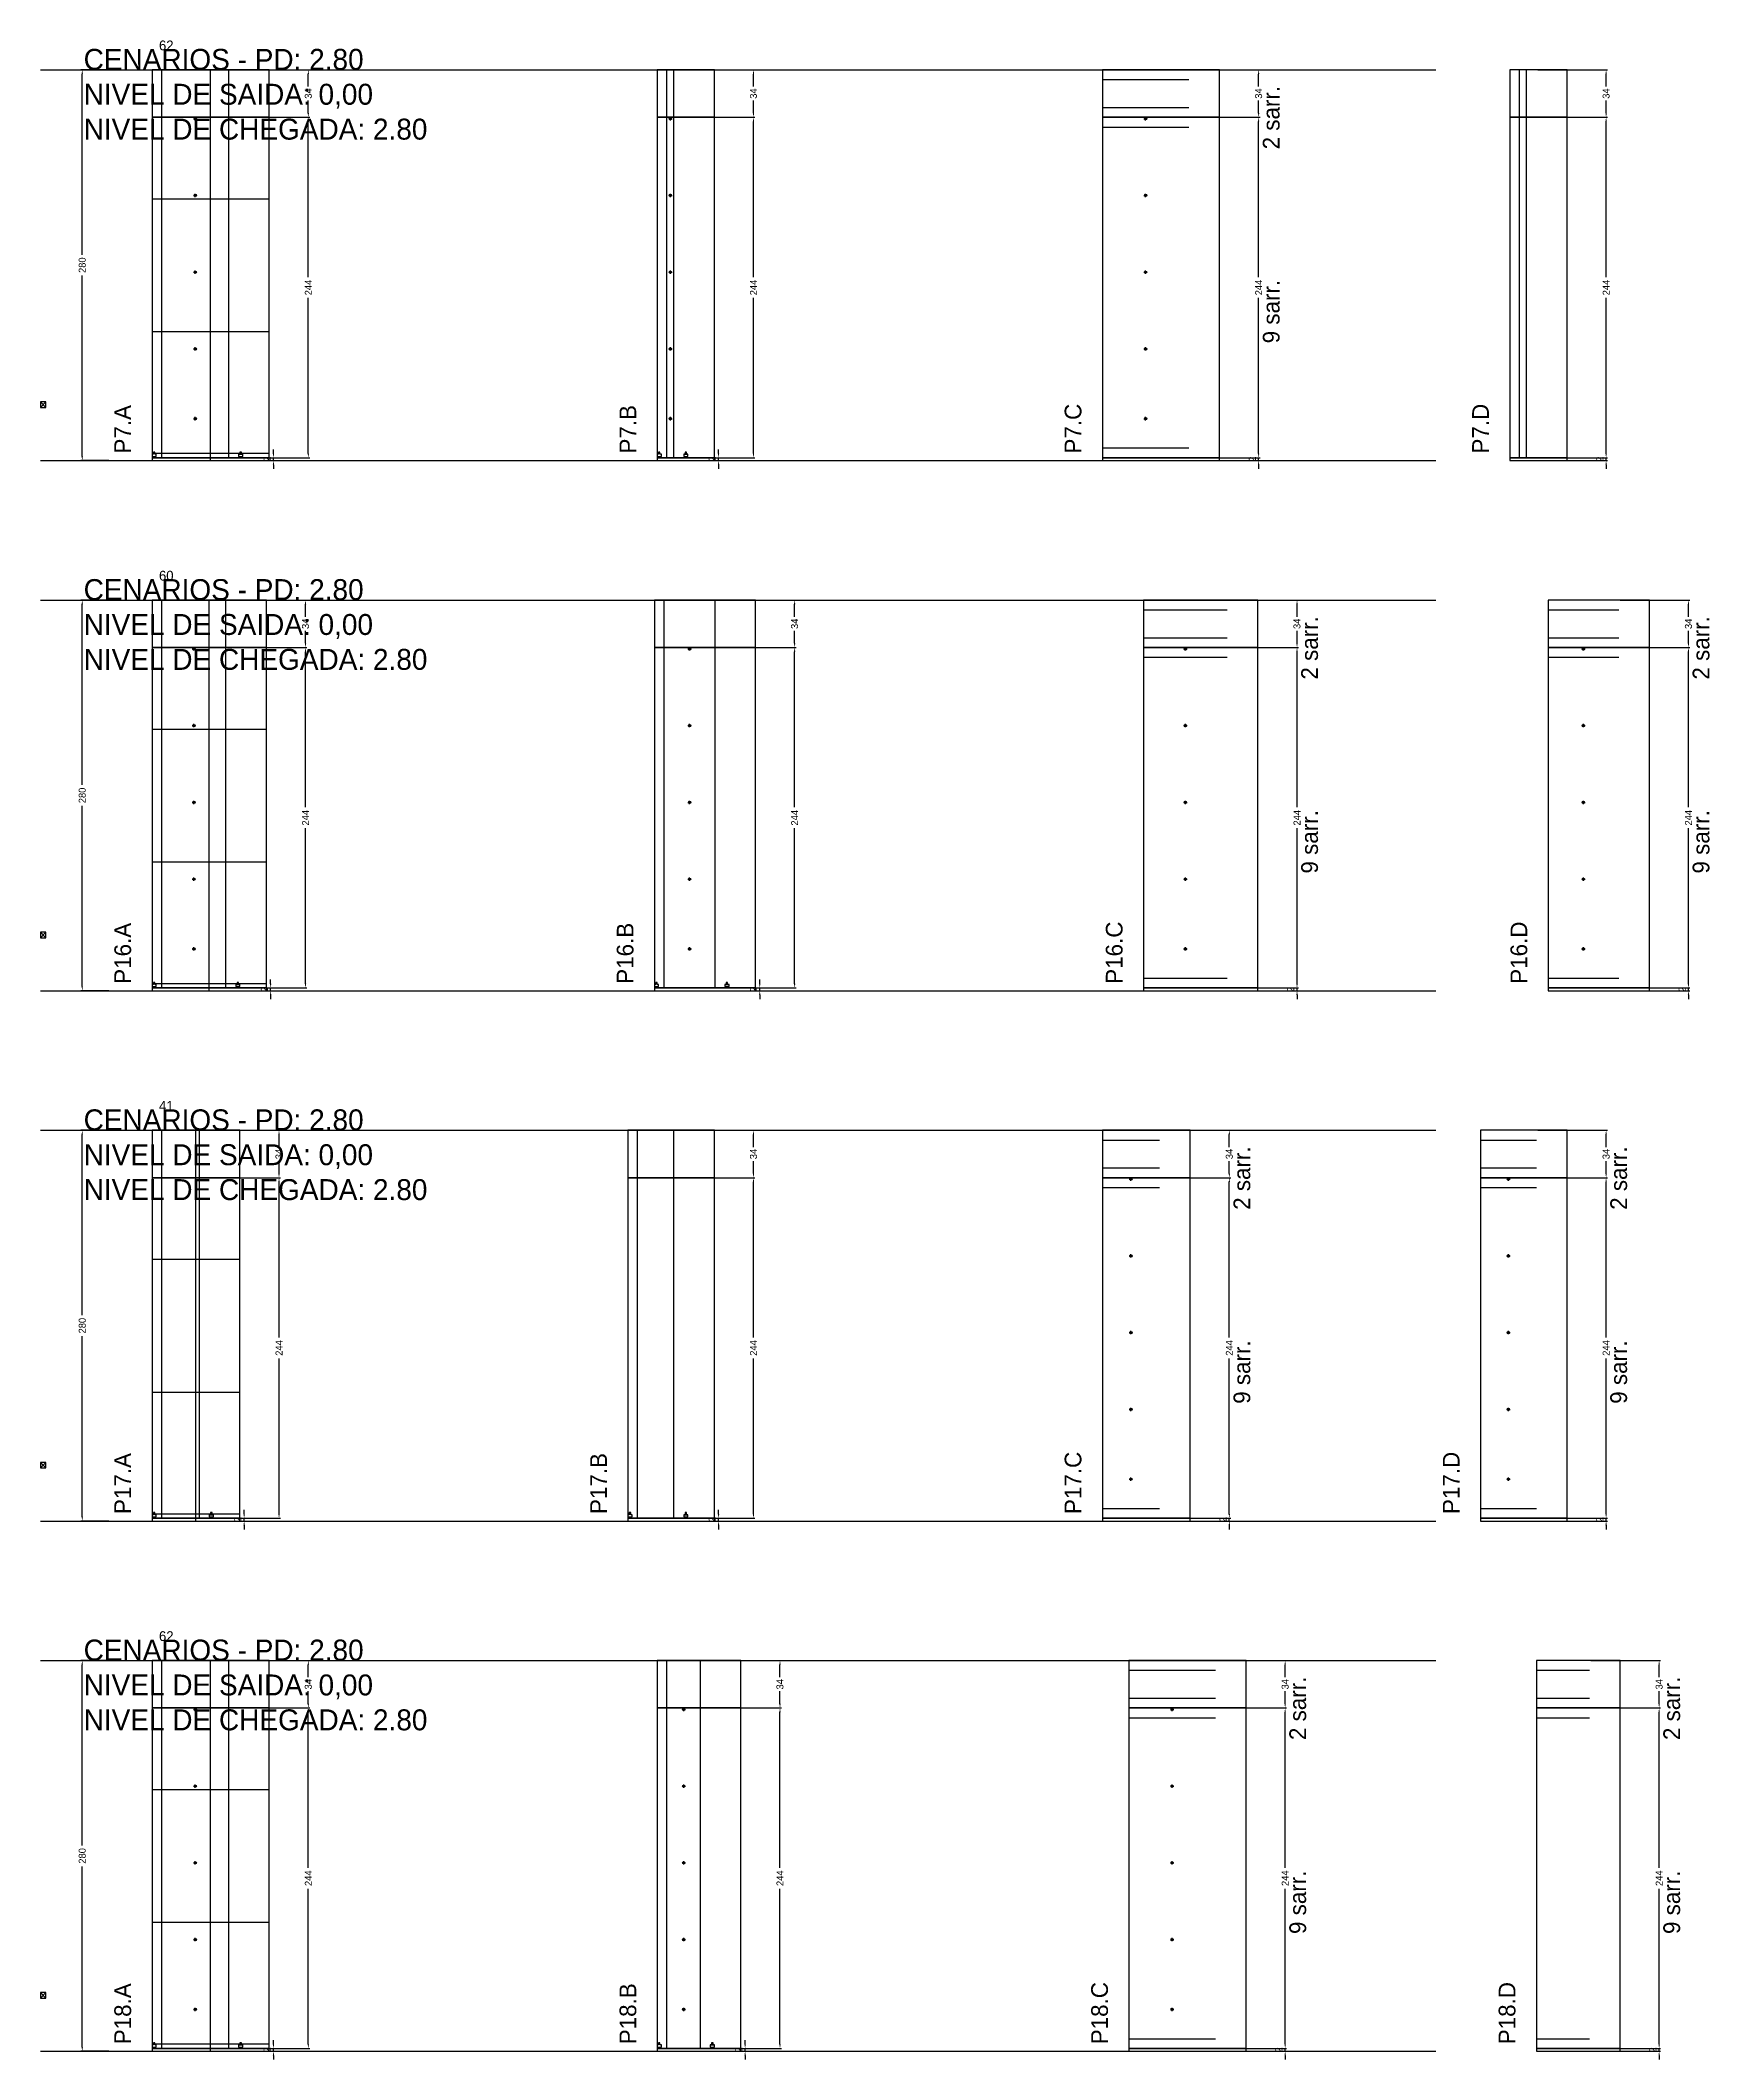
# Model space of a CAD drawing. Header units: centimetres. Extents: x -12000 to 4115, y -10266 to 2668.
# Drawn here: x -7000 to -5804, y -3806 to -2359 of the extents above; entities that cross this region are included whole.
import ezdxf

# ---------------------------------------------------------------- set-up
doc = ezdxf.new("R2010")
doc.units = ezdxf.units.CM
doc.linetypes.add('DASHED', pattern=[2, -2])
for name, color, linetype in [('COTA', 241, 'Continuous'), ('COTAS FURACAO', 16, 'Continuous'), ('Madeira', 30, 'Continuous'), ('NOMENCLATURA', 7, 'Continuous'), ('Nível', 160, 'Continuous'), ('Painéis', 200, 'Continuous'), ('Perfil Metálico', 150, 'Continuous'), ('SARR_2.2x7', 40, 'Continuous'), ('SARRAFO DE PRESSAO', 200, 'Continuous'), ('texto', 7, 'Continuous')]:
    doc.layers.add(name, color=color, linetype=linetype)
doc.dimstyles.new('PAINEL-NOVA', dxfattribs={"dimtxt": 5, "dimasz": 3, "dimexe": 1, "dimexo": 1, "dimgap": 1, "dimtad": 1, "dimcen": 2.5, "dimazin": 3, "dimtfac": 1, "dimtmove": 0, "dimatfit": 3})

# ---------------------------------------------------------------- blocks, each defined once
blk = doc.blocks.new('_CLOSEDFILLED')
at = {"color": 0, "linetype": 'BYBLOCK'}
blk.add_solid([(-1, 0.16), (0, 0), (-1, -0.16)], dxfattribs=at)
blk = doc.blocks.new('*D157')
for p, q in [((-6951, -2380), (-6971, -2380)), ((-6970, -2512.5), (-6970, -2383)), ((-6970, -2657), (-6970, -2527.5)), ((-6951, -2660), (-6971, -2660))]:
    blk.add_line(p, q)
at = {"layer": 'Defpoints'}
for p in [(-6950, -2380), (-6970, -2660), (-6950, -2660)]:
    blk.add_point(p, dxfattribs=at)
at = {"layer": 'COTA', "xscale": 3, "yscale": 3}
for p, rotation in [((-6970, -2380), 90), ((-6970, -2660), 270)]:
    blk.add_blockref('_CLOSEDFILLED', p, dxfattribs=dict(at, rotation=rotation))
at = {"layer": 'COTA', "insert": (-6970, -2520), "char_height": 5, "attachment_point": 5, "rotation": 90}
blk.add_mtext('280', dxfattribs=at)
blk = doc.blocks.new('MULDURA')
at = {"layer": 'Paineis'}
for p, q in [((0, 0), (4, 4)), ((4, 0), (0, 4))]:
    blk.add_line(p, q, dxfattribs=at)
blk.add_lwpolyline([(0, 0), (4, 0), (4, 4), (0, 4)], close=True, dxfattribs=at)
blk = doc.blocks.new('*D159')
for p, q in [((-6857, -2414), (-6807, -2414)), ((-6808, -2528.5), (-6808, -2417)), ((-6808, -2655), (-6808, -2543.5)), ((-6857, -2658), (-6807, -2658))]:
    blk.add_line(p, q)
at = {"layer": 'Defpoints'}
for p in [(-6858, -2414), (-6858, -2658), (-6808, -2658)]:
    blk.add_point(p, dxfattribs=at)
at = {"layer": 'COTA', "xscale": 3, "yscale": 3}
for p, rotation in [((-6808, -2414), 90), ((-6808, -2658), 270)]:
    blk.add_blockref('_CLOSEDFILLED', p, dxfattribs=dict(at, rotation=rotation))
at = {"layer": 'COTA', "insert": (-6808, -2536), "char_height": 5, "attachment_point": 5, "rotation": 90}
blk.add_mtext('244', dxfattribs=at)
blk = doc.blocks.new('*D160')
for p, q in [((-6857, -2380), (-6807, -2380)), ((-6808, -2392), (-6808, -2383)), ((-6808, -2411), (-6808, -2402)), ((-6857, -2414), (-6807, -2414))]:
    blk.add_line(p, q)
at = {"layer": 'Defpoints'}
for p in [(-6858, -2380), (-6858, -2414), (-6808, -2414)]:
    blk.add_point(p, dxfattribs=at)
at = {"layer": 'COTA', "xscale": 3, "yscale": 3}
for p, rotation in [((-6808, -2380), 90), ((-6808, -2414), 270)]:
    blk.add_blockref('_CLOSEDFILLED', p, dxfattribs=dict(at, rotation=rotation))
at = {"layer": 'COTA', "insert": (-6808, -2397), "char_height": 5, "attachment_point": 5, "rotation": 90}
blk.add_mtext('34', dxfattribs=at)
blk = doc.blocks.new('SLIPTEE')
at = {"layer": 'Paineis'}
blk.add_lwpolyline([(0, 0), (3, 0), (3, 1.5), (2, 1.5), (2, 3), (1, 3), (1, 1.5), (0, 1.5)], close=True, dxfattribs=at)
blk = doc.blocks.new('SLIPTDD')
at = {"layer": 'Paineis'}
blk.add_line((0, 1.5), (3, 1.5), dxfattribs=at)
blk.add_lwpolyline([(0, 0), (3, 0), (3, 1.5), (2, 1.5), (2, 3), (1, 3), (1, 1.5), (0, 1.5)], close=True, dxfattribs=at)
blk = doc.blocks.new('furacao')
at = {"layer": 'COTAS FURACAO'}
for p, q in [((-1.2, 0), (1.2, 0)), ((0, -1.2), (0, 1.2))]:
    blk.add_line(p, q, dxfattribs=at)
blk.add_circle((0, 0), 0.8, dxfattribs=at)
blk = doc.blocks.new('*D162')
for p, q in [((-6538, -2414), (-6488, -2414)), ((-6489, -2528.5), (-6489, -2417)), ((-6489, -2655), (-6489, -2543.5)), ((-6538, -2658), (-6488, -2658))]:
    blk.add_line(p, q)
at = {"layer": 'Defpoints'}
for p in [(-6539, -2414), (-6539, -2658), (-6489, -2658)]:
    blk.add_point(p, dxfattribs=at)
at = {"layer": 'COTA', "xscale": 3, "yscale": 3}
for p, rotation in [((-6489, -2414), 90), ((-6489, -2658), 270)]:
    blk.add_blockref('_CLOSEDFILLED', p, dxfattribs=dict(at, rotation=rotation))
at = {"layer": 'COTA', "insert": (-6489, -2536), "char_height": 5, "attachment_point": 5, "rotation": 90}
blk.add_mtext('244', dxfattribs=at)
blk = doc.blocks.new('*D163')
for p, q in [((-6538, -2380), (-6488, -2380)), ((-6489, -2392), (-6489, -2383)), ((-6489, -2411), (-6489, -2402)), ((-6538, -2414), (-6488, -2414))]:
    blk.add_line(p, q)
at = {"layer": 'Defpoints'}
for p in [(-6539, -2380), (-6539, -2414), (-6489, -2414)]:
    blk.add_point(p, dxfattribs=at)
at = {"layer": 'COTA', "xscale": 3, "yscale": 3}
for p, rotation in [((-6489, -2380), 90), ((-6489, -2414), 270)]:
    blk.add_blockref('_CLOSEDFILLED', p, dxfattribs=dict(at, rotation=rotation))
at = {"layer": 'COTA', "insert": (-6489, -2397), "char_height": 5, "attachment_point": 5, "rotation": 90}
blk.add_mtext('34', dxfattribs=at)
blk = doc.blocks.new('*D165')
for p, q in [((-6176, -2414), (-6126, -2414)), ((-6127, -2528.5), (-6127, -2417)), ((-6127, -2655), (-6127, -2543.5)), ((-6176, -2658), (-6126, -2658))]:
    blk.add_line(p, q)
at = {"layer": 'Defpoints'}
for p in [(-6177, -2414), (-6177, -2658), (-6127, -2658)]:
    blk.add_point(p, dxfattribs=at)
at = {"layer": 'COTA', "xscale": 3, "yscale": 3}
for p, rotation in [((-6127, -2414), 90), ((-6127, -2658), 270)]:
    blk.add_blockref('_CLOSEDFILLED', p, dxfattribs=dict(at, rotation=rotation))
at = {"layer": 'COTA', "insert": (-6127, -2536), "char_height": 5, "attachment_point": 5, "rotation": 90}
blk.add_mtext('244', dxfattribs=at)
blk = doc.blocks.new('*D166')
for p, q in [((-6176, -2380), (-6126, -2380)), ((-6127, -2392), (-6127, -2383)), ((-6127, -2411), (-6127, -2402)), ((-6176, -2414), (-6126, -2414))]:
    blk.add_line(p, q)
at = {"layer": 'Defpoints'}
for p in [(-6177, -2380), (-6177, -2414), (-6127, -2414)]:
    blk.add_point(p, dxfattribs=at)
at = {"layer": 'COTA', "xscale": 3, "yscale": 3}
for p, rotation in [((-6127, -2380), 90), ((-6127, -2414), 270)]:
    blk.add_blockref('_CLOSEDFILLED', p, dxfattribs=dict(at, rotation=rotation))
at = {"layer": 'COTA', "insert": (-6127, -2397), "char_height": 5, "attachment_point": 5, "rotation": 90}
blk.add_mtext('34', dxfattribs=at)
blk = doc.blocks.new('*D168')
for p, q in [((-5927, -2414), (-5877, -2414)), ((-5878, -2528.5), (-5878, -2417)), ((-5878, -2655), (-5878, -2543.5)), ((-5927, -2658), (-5877, -2658))]:
    blk.add_line(p, q)
at = {"layer": 'Defpoints'}
for p in [(-5928, -2414), (-5928, -2658), (-5878, -2658)]:
    blk.add_point(p, dxfattribs=at)
at = {"layer": 'COTA', "xscale": 3, "yscale": 3}
for p, rotation in [((-5878, -2414), 90), ((-5878, -2658), 270)]:
    blk.add_blockref('_CLOSEDFILLED', p, dxfattribs=dict(at, rotation=rotation))
at = {"layer": 'COTA', "insert": (-5878, -2536), "char_height": 5, "attachment_point": 5, "rotation": 90}
blk.add_mtext('244', dxfattribs=at)
blk = doc.blocks.new('*D169')
for p, q in [((-5927, -2380), (-5877, -2380)), ((-5878, -2392), (-5878, -2383)), ((-5878, -2411), (-5878, -2402)), ((-5927, -2414), (-5877, -2414))]:
    blk.add_line(p, q)
at = {"layer": 'Defpoints'}
for p in [(-5928, -2380), (-5928, -2414), (-5878, -2414)]:
    blk.add_point(p, dxfattribs=at)
at = {"layer": 'COTA', "xscale": 3, "yscale": 3}
for p, rotation in [((-5878, -2380), 90), ((-5878, -2414), 270)]:
    blk.add_blockref('_CLOSEDFILLED', p, dxfattribs=dict(at, rotation=rotation))
at = {"layer": 'COTA', "insert": (-5878, -2397), "char_height": 5, "attachment_point": 5, "rotation": 90}
blk.add_mtext('34', dxfattribs=at)
blk = doc.blocks.new('*D183')
for p, q in [((-6951, -2760), (-6971, -2760)), ((-6970, -2892.5), (-6970, -2763)), ((-6970, -3037), (-6970, -2907.5)), ((-6951, -3040), (-6971, -3040))]:
    blk.add_line(p, q)
at = {"layer": 'Defpoints'}
for p in [(-6950, -2760), (-6970, -3040), (-6950, -3040)]:
    blk.add_point(p, dxfattribs=at)
at = {"layer": 'COTA', "xscale": 3, "yscale": 3}
for p, rotation in [((-6970, -2760), 90), ((-6970, -3040), 270)]:
    blk.add_blockref('_CLOSEDFILLED', p, dxfattribs=dict(at, rotation=rotation))
at = {"layer": 'COTA', "insert": (-6970, -2900), "char_height": 5, "attachment_point": 5, "rotation": 90}
blk.add_mtext('280', dxfattribs=at)
blk = doc.blocks.new('*D185')
for p, q in [((-6859, -2794), (-6809, -2794)), ((-6810, -2908.5), (-6810, -2797)), ((-6810, -3035), (-6810, -2923.5)), ((-6859, -3038), (-6809, -3038))]:
    blk.add_line(p, q)
at = {"layer": 'Defpoints'}
for p in [(-6860, -2794), (-6860, -3038), (-6810, -3038)]:
    blk.add_point(p, dxfattribs=at)
at = {"layer": 'COTA', "xscale": 3, "yscale": 3}
for p, rotation in [((-6810, -2794), 90), ((-6810, -3038), 270)]:
    blk.add_blockref('_CLOSEDFILLED', p, dxfattribs=dict(at, rotation=rotation))
at = {"layer": 'COTA', "insert": (-6810, -2916), "char_height": 5, "attachment_point": 5, "rotation": 90}
blk.add_mtext('244', dxfattribs=at)
blk = doc.blocks.new('*D186')
for p, q in [((-6859, -2760), (-6809, -2760)), ((-6810, -2772), (-6810, -2763)), ((-6810, -2791), (-6810, -2782)), ((-6859, -2794), (-6809, -2794))]:
    blk.add_line(p, q)
at = {"layer": 'Defpoints'}
for p in [(-6860, -2760), (-6860, -2794), (-6810, -2794)]:
    blk.add_point(p, dxfattribs=at)
at = {"layer": 'COTA', "xscale": 3, "yscale": 3}
for p, rotation in [((-6810, -2760), 90), ((-6810, -2794), 270)]:
    blk.add_blockref('_CLOSEDFILLED', p, dxfattribs=dict(at, rotation=rotation))
at = {"layer": 'COTA', "insert": (-6810, -2777), "char_height": 5, "attachment_point": 5, "rotation": 90}
blk.add_mtext('34', dxfattribs=at)
blk = doc.blocks.new('*D188')
for p, q in [((-6508.5, -2794), (-6458.5, -2794)), ((-6459.5, -2908.5), (-6459.5, -2797)), ((-6459.5, -3035), (-6459.5, -2923.5)), ((-6508.5, -3038), (-6458.5, -3038))]:
    blk.add_line(p, q)
at = {"layer": 'Defpoints'}
for p in [(-6509.5, -2794), (-6509.5, -3038), (-6459.5, -3038)]:
    blk.add_point(p, dxfattribs=at)
at = {"layer": 'COTA', "xscale": 3, "yscale": 3}
for p, rotation in [((-6459.5, -2794), 90), ((-6459.5, -3038), 270)]:
    blk.add_blockref('_CLOSEDFILLED', p, dxfattribs=dict(at, rotation=rotation))
at = {"layer": 'COTA', "insert": (-6459.5, -2916), "char_height": 5, "attachment_point": 5, "rotation": 90}
blk.add_mtext('244', dxfattribs=at)
blk = doc.blocks.new('*D189')
for p, q in [((-6508.5, -2760), (-6458.5, -2760)), ((-6459.5, -2772), (-6459.5, -2763)), ((-6459.5, -2791), (-6459.5, -2782)), ((-6508.5, -2794), (-6458.5, -2794))]:
    blk.add_line(p, q)
at = {"layer": 'Defpoints'}
for p in [(-6509.5, -2760), (-6509.5, -2794), (-6459.5, -2794)]:
    blk.add_point(p, dxfattribs=at)
at = {"layer": 'COTA', "xscale": 3, "yscale": 3}
for p, rotation in [((-6459.5, -2760), 90), ((-6459.5, -2794), 270)]:
    blk.add_blockref('_CLOSEDFILLED', p, dxfattribs=dict(at, rotation=rotation))
at = {"layer": 'COTA', "insert": (-6459.5, -2777), "char_height": 5, "attachment_point": 5, "rotation": 90}
blk.add_mtext('34', dxfattribs=at)
blk = doc.blocks.new('*D191')
for p, q in [((-6148.5, -2794), (-6098.5, -2794)), ((-6099.5, -2908.5), (-6099.5, -2797)), ((-6099.5, -3035), (-6099.5, -2923.5)), ((-6148.5, -3038), (-6098.5, -3038))]:
    blk.add_line(p, q)
at = {"layer": 'Defpoints'}
for p in [(-6149.5, -2794), (-6149.5, -3038), (-6099.5, -3038)]:
    blk.add_point(p, dxfattribs=at)
at = {"layer": 'COTA', "xscale": 3, "yscale": 3}
for p, rotation in [((-6099.5, -2794), 90), ((-6099.5, -3038), 270)]:
    blk.add_blockref('_CLOSEDFILLED', p, dxfattribs=dict(at, rotation=rotation))
at = {"layer": 'COTA', "insert": (-6099.5, -2916), "char_height": 5, "attachment_point": 5, "rotation": 90}
blk.add_mtext('244', dxfattribs=at)
blk = doc.blocks.new('*D192')
for p, q in [((-6148.5, -2760), (-6098.5, -2760)), ((-6099.5, -2772), (-6099.5, -2763)), ((-6099.5, -2791), (-6099.5, -2782)), ((-6148.5, -2794), (-6098.5, -2794))]:
    blk.add_line(p, q)
at = {"layer": 'Defpoints'}
for p in [(-6149.5, -2760), (-6149.5, -2794), (-6099.5, -2794)]:
    blk.add_point(p, dxfattribs=at)
at = {"layer": 'COTA', "xscale": 3, "yscale": 3}
for p, rotation in [((-6099.5, -2760), 90), ((-6099.5, -2794), 270)]:
    blk.add_blockref('_CLOSEDFILLED', p, dxfattribs=dict(at, rotation=rotation))
at = {"layer": 'COTA', "insert": (-6099.5, -2777), "char_height": 5, "attachment_point": 5, "rotation": 90}
blk.add_mtext('34', dxfattribs=at)
blk = doc.blocks.new('*D194')
for p, q in [((-5868, -2794), (-5818, -2794)), ((-5819, -2908.5), (-5819, -2797)), ((-5819, -3035), (-5819, -2923.5)), ((-5868, -3038), (-5818, -3038))]:
    blk.add_line(p, q)
at = {"layer": 'Defpoints'}
for p in [(-5869, -2794), (-5869, -3038), (-5819, -3038)]:
    blk.add_point(p, dxfattribs=at)
at = {"layer": 'COTA', "xscale": 3, "yscale": 3}
for p, rotation in [((-5819, -2794), 90), ((-5819, -3038), 270)]:
    blk.add_blockref('_CLOSEDFILLED', p, dxfattribs=dict(at, rotation=rotation))
at = {"layer": 'COTA', "insert": (-5819, -2916), "char_height": 5, "attachment_point": 5, "rotation": 90}
blk.add_mtext('244', dxfattribs=at)
blk = doc.blocks.new('*D195')
for p, q in [((-5868, -2760), (-5818, -2760)), ((-5819, -2772), (-5819, -2763)), ((-5819, -2791), (-5819, -2782)), ((-5868, -2794), (-5818, -2794))]:
    blk.add_line(p, q)
at = {"layer": 'Defpoints'}
for p in [(-5869, -2760), (-5869, -2794), (-5819, -2794)]:
    blk.add_point(p, dxfattribs=at)
at = {"layer": 'COTA', "xscale": 3, "yscale": 3}
for p, rotation in [((-5819, -2760), 90), ((-5819, -2794), 270)]:
    blk.add_blockref('_CLOSEDFILLED', p, dxfattribs=dict(at, rotation=rotation))
at = {"layer": 'COTA', "insert": (-5819, -2777), "char_height": 5, "attachment_point": 5, "rotation": 90}
blk.add_mtext('34', dxfattribs=at)
blk = doc.blocks.new('*D209')
for p, q in [((-6951, -3140), (-6971, -3140)), ((-6970, -3272.5), (-6970, -3143)), ((-6970, -3417), (-6970, -3287.5)), ((-6951, -3420), (-6971, -3420))]:
    blk.add_line(p, q)
at = {"layer": 'Defpoints'}
for p in [(-6950, -3140), (-6970, -3420), (-6950, -3420)]:
    blk.add_point(p, dxfattribs=at)
at = {"layer": 'COTA', "xscale": 3, "yscale": 3}
for p, rotation in [((-6970, -3140), 90), ((-6970, -3420), 270)]:
    blk.add_blockref('_CLOSEDFILLED', p, dxfattribs=dict(at, rotation=rotation))
at = {"layer": 'COTA', "insert": (-6970, -3280), "char_height": 5, "attachment_point": 5, "rotation": 90}
blk.add_mtext('280', dxfattribs=at)
blk = doc.blocks.new('*D211')
for p, q in [((-6878, -3174), (-6828, -3174)), ((-6829, -3288.5), (-6829, -3177)), ((-6829, -3415), (-6829, -3303.5)), ((-6878, -3418), (-6828, -3418))]:
    blk.add_line(p, q)
at = {"layer": 'Defpoints'}
for p in [(-6879, -3174), (-6879, -3418), (-6829, -3418)]:
    blk.add_point(p, dxfattribs=at)
at = {"layer": 'COTA', "xscale": 3, "yscale": 3}
for p, rotation in [((-6829, -3174), 90), ((-6829, -3418), 270)]:
    blk.add_blockref('_CLOSEDFILLED', p, dxfattribs=dict(at, rotation=rotation))
at = {"layer": 'COTA', "insert": (-6829, -3296), "char_height": 5, "attachment_point": 5, "rotation": 90}
blk.add_mtext('244', dxfattribs=at)
blk = doc.blocks.new('*D212')
for p, q in [((-6878, -3140), (-6828, -3140)), ((-6829, -3152), (-6829, -3143)), ((-6829, -3171), (-6829, -3162)), ((-6878, -3174), (-6828, -3174))]:
    blk.add_line(p, q)
at = {"layer": 'Defpoints'}
for p in [(-6879, -3140), (-6879, -3174), (-6829, -3174)]:
    blk.add_point(p, dxfattribs=at)
at = {"layer": 'COTA', "xscale": 3, "yscale": 3}
for p, rotation in [((-6829, -3140), 90), ((-6829, -3174), 270)]:
    blk.add_blockref('_CLOSEDFILLED', p, dxfattribs=dict(at, rotation=rotation))
at = {"layer": 'COTA', "insert": (-6829, -3157), "char_height": 5, "attachment_point": 5, "rotation": 90}
blk.add_mtext('34', dxfattribs=at)
blk = doc.blocks.new('*D214')
for p, q in [((-6538, -3174), (-6488, -3174)), ((-6489, -3288.5), (-6489, -3177)), ((-6489, -3415), (-6489, -3303.5)), ((-6538, -3418), (-6488, -3418))]:
    blk.add_line(p, q)
at = {"layer": 'Defpoints'}
for p in [(-6539, -3174), (-6539, -3418), (-6489, -3418)]:
    blk.add_point(p, dxfattribs=at)
at = {"layer": 'COTA', "xscale": 3, "yscale": 3}
for p, rotation in [((-6489, -3174), 90), ((-6489, -3418), 270)]:
    blk.add_blockref('_CLOSEDFILLED', p, dxfattribs=dict(at, rotation=rotation))
at = {"layer": 'COTA', "insert": (-6489, -3296), "char_height": 5, "attachment_point": 5, "rotation": 90}
blk.add_mtext('244', dxfattribs=at)
blk = doc.blocks.new('*D215')
for p, q in [((-6538, -3140), (-6488, -3140)), ((-6489, -3152), (-6489, -3143)), ((-6489, -3171), (-6489, -3162)), ((-6538, -3174), (-6488, -3174))]:
    blk.add_line(p, q)
at = {"layer": 'Defpoints'}
for p in [(-6539, -3140), (-6539, -3174), (-6489, -3174)]:
    blk.add_point(p, dxfattribs=at)
at = {"layer": 'COTA', "xscale": 3, "yscale": 3}
for p, rotation in [((-6489, -3140), 90), ((-6489, -3174), 270)]:
    blk.add_blockref('_CLOSEDFILLED', p, dxfattribs=dict(at, rotation=rotation))
at = {"layer": 'COTA', "insert": (-6489, -3157), "char_height": 5, "attachment_point": 5, "rotation": 90}
blk.add_mtext('34', dxfattribs=at)
blk = doc.blocks.new('*D217')
for p, q in [((-6197, -3174), (-6147, -3174)), ((-6148, -3288.5), (-6148, -3177)), ((-6148, -3415), (-6148, -3303.5)), ((-6197, -3418), (-6147, -3418))]:
    blk.add_line(p, q)
at = {"layer": 'Defpoints'}
for p in [(-6198, -3174), (-6198, -3418), (-6148, -3418)]:
    blk.add_point(p, dxfattribs=at)
at = {"layer": 'COTA', "xscale": 3, "yscale": 3}
for p, rotation in [((-6148, -3174), 90), ((-6148, -3418), 270)]:
    blk.add_blockref('_CLOSEDFILLED', p, dxfattribs=dict(at, rotation=rotation))
at = {"layer": 'COTA', "insert": (-6148, -3296), "char_height": 5, "attachment_point": 5, "rotation": 90}
blk.add_mtext('244', dxfattribs=at)
blk = doc.blocks.new('*D218')
for p, q in [((-6197, -3140), (-6147, -3140)), ((-6148, -3152), (-6148, -3143)), ((-6148, -3171), (-6148, -3162)), ((-6197, -3174), (-6147, -3174))]:
    blk.add_line(p, q)
at = {"layer": 'Defpoints'}
for p in [(-6198, -3140), (-6198, -3174), (-6148, -3174)]:
    blk.add_point(p, dxfattribs=at)
at = {"layer": 'COTA', "xscale": 3, "yscale": 3}
for p, rotation in [((-6148, -3140), 90), ((-6148, -3174), 270)]:
    blk.add_blockref('_CLOSEDFILLED', p, dxfattribs=dict(at, rotation=rotation))
at = {"layer": 'COTA', "insert": (-6148, -3157), "char_height": 5, "attachment_point": 5, "rotation": 90}
blk.add_mtext('34', dxfattribs=at)
blk = doc.blocks.new('*D220')
for p, q in [((-5927, -3174), (-5877, -3174)), ((-5878, -3288.5), (-5878, -3177)), ((-5878, -3415), (-5878, -3303.5)), ((-5927, -3418), (-5877, -3418))]:
    blk.add_line(p, q)
at = {"layer": 'Defpoints'}
for p in [(-5928, -3174), (-5928, -3418), (-5878, -3418)]:
    blk.add_point(p, dxfattribs=at)
at = {"layer": 'COTA', "xscale": 3, "yscale": 3}
for p, rotation in [((-5878, -3174), 90), ((-5878, -3418), 270)]:
    blk.add_blockref('_CLOSEDFILLED', p, dxfattribs=dict(at, rotation=rotation))
at = {"layer": 'COTA', "insert": (-5878, -3296), "char_height": 5, "attachment_point": 5, "rotation": 90}
blk.add_mtext('244', dxfattribs=at)
blk = doc.blocks.new('*D221')
for p, q in [((-5927, -3140), (-5877, -3140)), ((-5878, -3152), (-5878, -3143)), ((-5878, -3171), (-5878, -3162)), ((-5927, -3174), (-5877, -3174))]:
    blk.add_line(p, q)
at = {"layer": 'Defpoints'}
for p in [(-5928, -3140), (-5928, -3174), (-5878, -3174)]:
    blk.add_point(p, dxfattribs=at)
at = {"layer": 'COTA', "xscale": 3, "yscale": 3}
for p, rotation in [((-5878, -3140), 90), ((-5878, -3174), 270)]:
    blk.add_blockref('_CLOSEDFILLED', p, dxfattribs=dict(at, rotation=rotation))
at = {"layer": 'COTA', "insert": (-5878, -3157), "char_height": 5, "attachment_point": 5, "rotation": 90}
blk.add_mtext('34', dxfattribs=at)
blk = doc.blocks.new('*D235')
for p, q in [((-6951, -3520), (-6971, -3520)), ((-6970, -3652.5), (-6970, -3523)), ((-6970, -3797), (-6970, -3667.5)), ((-6951, -3800), (-6971, -3800))]:
    blk.add_line(p, q)
at = {"layer": 'Defpoints'}
for p in [(-6950, -3520), (-6970, -3800), (-6950, -3800)]:
    blk.add_point(p, dxfattribs=at)
at = {"layer": 'COTA', "xscale": 3, "yscale": 3}
for p, rotation in [((-6970, -3520), 90), ((-6970, -3800), 270)]:
    blk.add_blockref('_CLOSEDFILLED', p, dxfattribs=dict(at, rotation=rotation))
at = {"layer": 'COTA', "insert": (-6970, -3660), "char_height": 5, "attachment_point": 5, "rotation": 90}
blk.add_mtext('280', dxfattribs=at)
blk = doc.blocks.new('*D237')
for p, q in [((-6857, -3554), (-6807, -3554)), ((-6808, -3668.5), (-6808, -3557)), ((-6808, -3795), (-6808, -3683.5)), ((-6857, -3798), (-6807, -3798))]:
    blk.add_line(p, q)
at = {"layer": 'Defpoints'}
for p in [(-6858, -3554), (-6858, -3798), (-6808, -3798)]:
    blk.add_point(p, dxfattribs=at)
at = {"layer": 'COTA', "xscale": 3, "yscale": 3}
for p, rotation in [((-6808, -3554), 90), ((-6808, -3798), 270)]:
    blk.add_blockref('_CLOSEDFILLED', p, dxfattribs=dict(at, rotation=rotation))
at = {"layer": 'COTA', "insert": (-6808, -3676), "char_height": 5, "attachment_point": 5, "rotation": 90}
blk.add_mtext('244', dxfattribs=at)
blk = doc.blocks.new('*D238')
for p, q in [((-6857, -3520), (-6807, -3520)), ((-6808, -3532), (-6808, -3523)), ((-6808, -3551), (-6808, -3542)), ((-6857, -3554), (-6807, -3554))]:
    blk.add_line(p, q)
at = {"layer": 'Defpoints'}
for p in [(-6858, -3520), (-6858, -3554), (-6808, -3554)]:
    blk.add_point(p, dxfattribs=at)
at = {"layer": 'COTA', "xscale": 3, "yscale": 3}
for p, rotation in [((-6808, -3520), 90), ((-6808, -3554), 270)]:
    blk.add_blockref('_CLOSEDFILLED', p, dxfattribs=dict(at, rotation=rotation))
at = {"layer": 'COTA', "insert": (-6808, -3537), "char_height": 5, "attachment_point": 5, "rotation": 90}
blk.add_mtext('34', dxfattribs=at)
blk = doc.blocks.new('*D240')
for p, q in [((-6519, -3554), (-6469, -3554)), ((-6470, -3668.5), (-6470, -3557)), ((-6470, -3795), (-6470, -3683.5)), ((-6519, -3798), (-6469, -3798))]:
    blk.add_line(p, q)
at = {"layer": 'Defpoints'}
for p in [(-6520, -3554), (-6520, -3798), (-6470, -3798)]:
    blk.add_point(p, dxfattribs=at)
at = {"layer": 'COTA', "xscale": 3, "yscale": 3}
for p, rotation in [((-6470, -3554), 90), ((-6470, -3798), 270)]:
    blk.add_blockref('_CLOSEDFILLED', p, dxfattribs=dict(at, rotation=rotation))
at = {"layer": 'COTA', "insert": (-6470, -3676), "char_height": 5, "attachment_point": 5, "rotation": 90}
blk.add_mtext('244', dxfattribs=at)
blk = doc.blocks.new('*D241')
for p, q in [((-6519, -3520), (-6469, -3520)), ((-6470, -3532), (-6470, -3523)), ((-6470, -3551), (-6470, -3542)), ((-6519, -3554), (-6469, -3554))]:
    blk.add_line(p, q)
at = {"layer": 'Defpoints'}
for p in [(-6520, -3520), (-6520, -3554), (-6470, -3554)]:
    blk.add_point(p, dxfattribs=at)
at = {"layer": 'COTA', "xscale": 3, "yscale": 3}
for p, rotation in [((-6470, -3520), 90), ((-6470, -3554), 270)]:
    blk.add_blockref('_CLOSEDFILLED', p, dxfattribs=dict(at, rotation=rotation))
at = {"layer": 'COTA', "insert": (-6470, -3537), "char_height": 5, "attachment_point": 5, "rotation": 90}
blk.add_mtext('34', dxfattribs=at)
blk = doc.blocks.new('*D243')
for p, q in [((-6157, -3554), (-6107, -3554)), ((-6108, -3668.5), (-6108, -3557)), ((-6108, -3795), (-6108, -3683.5)), ((-6157, -3798), (-6107, -3798))]:
    blk.add_line(p, q)
at = {"layer": 'Defpoints'}
for p in [(-6158, -3554), (-6158, -3798), (-6108, -3798)]:
    blk.add_point(p, dxfattribs=at)
at = {"layer": 'COTA', "xscale": 3, "yscale": 3}
for p, rotation in [((-6108, -3554), 90), ((-6108, -3798), 270)]:
    blk.add_blockref('_CLOSEDFILLED', p, dxfattribs=dict(at, rotation=rotation))
at = {"layer": 'COTA', "insert": (-6108, -3676), "char_height": 5, "attachment_point": 5, "rotation": 90}
blk.add_mtext('244', dxfattribs=at)
blk = doc.blocks.new('*D244')
for p, q in [((-6157, -3520), (-6107, -3520)), ((-6108, -3532), (-6108, -3523)), ((-6108, -3551), (-6108, -3542)), ((-6157, -3554), (-6107, -3554))]:
    blk.add_line(p, q)
at = {"layer": 'Defpoints'}
for p in [(-6158, -3520), (-6158, -3554), (-6108, -3554)]:
    blk.add_point(p, dxfattribs=at)
at = {"layer": 'COTA', "xscale": 3, "yscale": 3}
for p, rotation in [((-6108, -3520), 90), ((-6108, -3554), 270)]:
    blk.add_blockref('_CLOSEDFILLED', p, dxfattribs=dict(at, rotation=rotation))
at = {"layer": 'COTA', "insert": (-6108, -3537), "char_height": 5, "attachment_point": 5, "rotation": 90}
blk.add_mtext('34', dxfattribs=at)
blk = doc.blocks.new('*D246')
for p, q in [((-5889, -3554), (-5839, -3554)), ((-5840, -3668.5), (-5840, -3557)), ((-5840, -3795), (-5840, -3683.5)), ((-5889, -3798), (-5839, -3798))]:
    blk.add_line(p, q)
at = {"layer": 'Defpoints'}
for p in [(-5890, -3554), (-5890, -3798), (-5840, -3798)]:
    blk.add_point(p, dxfattribs=at)
at = {"layer": 'COTA', "xscale": 3, "yscale": 3}
for p, rotation in [((-5840, -3554), 90), ((-5840, -3798), 270)]:
    blk.add_blockref('_CLOSEDFILLED', p, dxfattribs=dict(at, rotation=rotation))
at = {"layer": 'COTA', "insert": (-5840, -3676), "char_height": 5, "attachment_point": 5, "rotation": 90}
blk.add_mtext('244', dxfattribs=at)
blk = doc.blocks.new('*D247')
for p, q in [((-5889, -3520), (-5839, -3520)), ((-5840, -3532), (-5840, -3523)), ((-5840, -3551), (-5840, -3542)), ((-5889, -3554), (-5839, -3554))]:
    blk.add_line(p, q)
at = {"layer": 'Defpoints'}
for p in [(-5890, -3520), (-5890, -3554), (-5840, -3554)]:
    blk.add_point(p, dxfattribs=at)
at = {"layer": 'COTA', "xscale": 3, "yscale": 3}
for p, rotation in [((-5840, -3520), 90), ((-5840, -3554), 270)]:
    blk.add_blockref('_CLOSEDFILLED', p, dxfattribs=dict(at, rotation=rotation))
at = {"layer": 'COTA', "insert": (-5840, -3537), "char_height": 5, "attachment_point": 5, "rotation": 90}
blk.add_mtext('34', dxfattribs=at)

msp = doc.modelspace()

# ---------------------------------------------------------------- linework, layer by layer
at = {"layer": 'Madeira'}
for points in [[(-6920, -2472.4), (-6836, -2472.4)], [(-6920, -2567.6), (-6836, -2567.6)], [(-6920, -2852.4), (-6838, -2852.4)], [(-6920, -2947.6), (-6838, -2947.6)], [(-6920, -3232.4), (-6857, -3232.4)], [(-6920, -3327.6), (-6857, -3327.6)], [(-6920, -3612.4), (-6836, -3612.4)], [(-6920, -3707.6), (-6836, -3707.6)]]:
    msp.add_lwpolyline(points, dxfattribs=at)
at = {"layer": 'Nível', "linetype": 'DASHED'}
for points in [[(-7000, -2380), (-6000, -2380)], [(-7000, -2660), (-6000, -2660)], [(-7000, -2760), (-6000, -2760)], [(-7000, -3040), (-6000, -3040)], [(-7000, -3140), (-6000, -3140)], [(-7000, -3420), (-6000, -3420)], [(-7000, -3520), (-6000, -3520)], [(-7000, -3800), (-6000, -3800)]]:
    msp.add_lwpolyline(points, dxfattribs=at)
at = {"layer": 'Painéis'}
for points in [[(-6920, -2414), (-6836, -2414), (-6836, -2380), (-6920, -2380)], [(-6920, -2660), (-6836, -2660), (-6836, -2380), (-6920, -2380)], [(-6558, -2414), (-6517, -2414), (-6517, -2380), (-6558, -2380)], [(-6239, -2414), (-6155, -2414), (-6155, -2380), (-6239, -2380)], [(-5947, -2414), (-5906, -2414), (-5906, -2380), (-5947, -2380)], [(-6920, -2658), (-6836, -2658), (-6836, -2414), (-6920, -2414)], [(-6558, -2658), (-6517, -2658), (-6517, -2414), (-6558, -2414)], [(-6239, -2658), (-6155, -2658), (-6155, -2414), (-6239, -2414)], [(-5947, -2658), (-5906, -2658), (-5906, -2414), (-5947, -2414)], [(-6920, -2660), (-6836, -2660), (-6836, -2658), (-6920, -2658)], [(-6558, -2660), (-6517, -2660), (-6517, -2658), (-6558, -2658)], [(-6239, -2660), (-6155, -2660), (-6155, -2658), (-6239, -2658)], [(-5947, -2660), (-5906, -2660), (-5906, -2658), (-5947, -2658)], [(-6920, -2794), (-6838, -2794), (-6838, -2760), (-6920, -2760)], [(-6920, -3040), (-6838, -3040), (-6838, -2760), (-6920, -2760)], [(-6560, -2794), (-6487.5, -2794), (-6487.5, -2760), (-6560, -2760)], [(-6209.5, -2794), (-6127.5, -2794), (-6127.5, -2760), (-6209.5, -2760)], [(-5919.5, -2794), (-5847, -2794), (-5847, -2760), (-5919.5, -2760)], [(-6920, -3038), (-6838, -3038), (-6838, -2794), (-6920, -2794)], [(-6560, -3038), (-6487.5, -3038), (-6487.5, -2794), (-6560, -2794)], [(-6209.5, -3038), (-6127.5, -3038), (-6127.5, -2794), (-6209.5, -2794)], [(-5919.5, -3038), (-5847, -3038), (-5847, -2794), (-5919.5, -2794)], [(-6920, -3040), (-6838, -3040), (-6838, -3038), (-6920, -3038)], [(-6560, -3040), (-6487.5, -3040), (-6487.5, -3038), (-6560, -3038)], [(-6209.5, -3040), (-6127.5, -3040), (-6127.5, -3038), (-6209.5, -3038)], [(-5919.5, -3040), (-5847, -3040), (-5847, -3038), (-5919.5, -3038)], [(-6920, -3174), (-6857, -3174), (-6857, -3140), (-6920, -3140)], [(-6920, -3420), (-6857, -3420), (-6857, -3140), (-6920, -3140)], [(-6579, -3174), (-6517, -3174), (-6517, -3140), (-6579, -3140)], [(-6239, -3174), (-6176, -3174), (-6176, -3140), (-6239, -3140)], [(-5968, -3174), (-5906, -3174), (-5906, -3140), (-5968, -3140)], [(-6920, -3418), (-6857, -3418), (-6857, -3174), (-6920, -3174)], [(-6579, -3418), (-6517, -3418), (-6517, -3174), (-6579, -3174)], [(-6239, -3418), (-6176, -3418), (-6176, -3174), (-6239, -3174)], [(-5968, -3418), (-5906, -3418), (-5906, -3174), (-5968, -3174)], [(-6920, -3420), (-6857, -3420), (-6857, -3418), (-6920, -3418)], [(-6579, -3420), (-6517, -3420), (-6517, -3418), (-6579, -3418)], [(-6239, -3420), (-6176, -3420), (-6176, -3418), (-6239, -3418)], [(-5968, -3420), (-5906, -3420), (-5906, -3418), (-5968, -3418)], [(-6920, -3554), (-6836, -3554), (-6836, -3520), (-6920, -3520)], [(-6920, -3800), (-6836, -3800), (-6836, -3520), (-6920, -3520)], [(-6558, -3554), (-6498, -3554), (-6498, -3520), (-6558, -3520)], [(-6220, -3554), (-6136, -3554), (-6136, -3520), (-6220, -3520)], [(-5928, -3554), (-5868, -3554), (-5868, -3520), (-5928, -3520)], [(-6920, -3798), (-6836, -3798), (-6836, -3554), (-6920, -3554)], [(-6558, -3798), (-6498, -3798), (-6498, -3554), (-6558, -3554)], [(-6220, -3798), (-6136, -3798), (-6136, -3554), (-6220, -3554)], [(-5928, -3798), (-5868, -3798), (-5868, -3554), (-5928, -3554)], [(-6920, -3800), (-6836, -3800), (-6836, -3798), (-6920, -3798)], [(-6558, -3800), (-6498, -3800), (-6498, -3798), (-6558, -3798)], [(-6220, -3800), (-6136, -3800), (-6136, -3798), (-6220, -3798)], [(-5928, -3800), (-5868, -3800), (-5868, -3798), (-5928, -3798)]]:
    msp.add_lwpolyline(points, close=True, dxfattribs=at)
at = {"layer": 'Perfil Metálico'}
for p, q in [((-6878, -2660), (-6878, -2380)), ((-6879, -3040), (-6879, -2760)), ((-6888.5, -3420), (-6888.5, -3140)), ((-6878, -3800), (-6878, -3520))]:
    msp.add_line(p, q, dxfattribs=at)
at = {"layer": 'SARR_2.2x7'}
for points in [[(-6913, -2414), (-6913, -2380)], [(-6865, -2414), (-6865, -2380)], [(-6551, -2414), (-6551, -2380)], [(-6546, -2414), (-6546, -2380)], [(-6239, -2387), (-6177, -2387)], [(-5940, -2414), (-5940, -2380)], [(-5935, -2414), (-5935, -2380)], [(-6239, -2407), (-6177, -2407)], [(-6239, -2421), (-6177, -2421)], [(-6239, -2651), (-6177, -2651)], [(-6913, -2794), (-6913, -2760)], [(-6867, -2794), (-6867, -2760)], [(-6553, -2794), (-6553, -2760)], [(-6516.5, -2794), (-6516.5, -2760)], [(-6209.5, -2767), (-6149.5, -2767)], [(-5919.5, -2767), (-5869, -2767)], [(-6209.5, -2787), (-6149.5, -2787)], [(-5919.5, -2787), (-5869, -2787)], [(-6209.5, -2801), (-6149.5, -2801)], [(-5919.5, -2801), (-5869, -2801)], [(-6209.5, -3031), (-6149.5, -3031)], [(-5919.5, -3031), (-5869, -3031)], [(-6913, -3174), (-6913, -3140)], [(-6886, -3174), (-6886, -3140)], [(-6572, -3174), (-6572, -3140)], [(-6546, -3174), (-6546, -3140)], [(-6239, -3147), (-6198, -3147)], [(-5968, -3147), (-5928, -3147)], [(-6239, -3167), (-6198, -3167)], [(-5968, -3167), (-5928, -3167)], [(-6239, -3181), (-6198, -3181)], [(-5968, -3181), (-5928, -3181)], [(-6239, -3411), (-6198, -3411)], [(-5968, -3411), (-5928, -3411)], [(-6913, -3554), (-6913, -3520)], [(-6865, -3554), (-6865, -3520)], [(-6551, -3554), (-6551, -3520)], [(-6527, -3554), (-6527, -3520)], [(-6220, -3527), (-6158, -3527)], [(-5928, -3527), (-5890, -3527)], [(-6220, -3547), (-6158, -3547)], [(-5928, -3547), (-5890, -3547)], [(-6220, -3561), (-6158, -3561)], [(-5928, -3561), (-5890, -3561)], [(-6220, -3791), (-6158, -3791)], [(-5928, -3791), (-5890, -3791)]]:
    msp.add_lwpolyline(points, dxfattribs=at)
at = {"layer": 'SARR_2.2x7', "linetype": 'DASHED'}
for points in [[(-6913, -2658), (-6913, -2414)], [(-6865, -2658), (-6865, -2414)], [(-6551, -2658), (-6551, -2414)], [(-6546, -2658), (-6546, -2414)], [(-5940, -2658), (-5940, -2414)], [(-5935, -2658), (-5935, -2414)], [(-6913, -3038), (-6913, -2794)], [(-6867, -3038), (-6867, -2794)], [(-6553, -3038), (-6553, -2794)], [(-6516.5, -3038), (-6516.5, -2794)], [(-6913, -3418), (-6913, -3174)], [(-6886, -3418), (-6886, -3174)], [(-6572, -3418), (-6572, -3174)], [(-6546, -3418), (-6546, -3174)], [(-6913, -3798), (-6913, -3554)], [(-6865, -3798), (-6865, -3554)], [(-6551, -3798), (-6551, -3554)], [(-6527, -3798), (-6527, -3554)]]:
    msp.add_lwpolyline(points, dxfattribs=at)
at = {"layer": 'SARRAFO DE PRESSAO'}
for points in [[(-6920, -2660), (-6836, -2660), (-6836, -2655), (-6920, -2655)], [(-6920, -3040), (-6838, -3040), (-6838, -3035), (-6920, -3035)], [(-6920, -3420), (-6857, -3420), (-6857, -3415), (-6920, -3415)], [(-6920, -3800), (-6836, -3800), (-6836, -3795), (-6920, -3795)]]:
    msp.add_lwpolyline(points, close=True, dxfattribs=at)

# ---------------------------------------------------------------- block references
at = {"layer": 'COTA'}
for name, p in [('furacao', (-6889, -2415)), ('furacao', (-6548.5, -2415)), ('furacao', (-6208, -2415)), ('furacao', (-6889, -2470)), ('furacao', (-6548.5, -2470)), ('furacao', (-6208, -2470)), ('furacao', (-6889, -2525)), ('furacao', (-6548.5, -2525)), ('furacao', (-6208, -2525)), ('furacao', (-6889, -2580)), ('furacao', (-6548.5, -2580)), ('furacao', (-6208, -2580)), ('MULDURA', (-7000, -2622)), ('furacao', (-6889, -2630)), ('furacao', (-6548.5, -2630)), ('furacao', (-6208, -2630)), ('SLIPTEE', (-6920, -2657)), ('SLIPTDD', (-6858, -2657)), ('SLIPTEE', (-6558, -2657)), ('SLIPTDD', (-6539, -2657)), ('furacao', (-6890, -2795)), ('furacao', (-6534.75, -2795)), ('furacao', (-6179.5, -2795)), ('furacao', (-5894.25, -2795)), ('furacao', (-6890, -2850)), ('furacao', (-6534.75, -2850)), ('furacao', (-6179.5, -2850)), ('furacao', (-5894.25, -2850)), ('furacao', (-6890, -2905)), ('furacao', (-6534.75, -2905)), ('furacao', (-6179.5, -2905)), ('furacao', (-5894.25, -2905)), ('furacao', (-6890, -2960)), ('furacao', (-6534.75, -2960)), ('furacao', (-6179.5, -2960)), ('furacao', (-5894.25, -2960)), ('MULDURA', (-7000, -3002)), ('furacao', (-6890, -3010)), ('furacao', (-6534.75, -3010)), ('furacao', (-6179.5, -3010)), ('furacao', (-5894.25, -3010)), ('SLIPTEE', (-6920, -3037)), ('SLIPTDD', (-6860, -3037)), ('SLIPTEE', (-6560, -3037)), ('SLIPTDD', (-6509.5, -3037)), ('furacao', (-6218.5, -3175)), ('furacao', (-5948, -3175)), ('furacao', (-6218.5, -3230)), ('furacao', (-5948, -3230)), ('furacao', (-6218.5, -3285)), ('furacao', (-5948, -3285)), ('furacao', (-6218.5, -3340)), ('furacao', (-5948, -3340)), ('MULDURA', (-7000, -3382)), ('furacao', (-6218.5, -3390)), ('furacao', (-5948, -3390)), ('SLIPTEE', (-6920, -3417)), ('SLIPTDD', (-6879, -3417)), ('SLIPTEE', (-6579, -3417)), ('SLIPTDD', (-6539, -3417)), ('furacao', (-6889, -3555)), ('furacao', (-6539, -3555)), ('furacao', (-6189, -3555)), ('furacao', (-6889, -3610)), ('furacao', (-6539, -3610)), ('furacao', (-6189, -3610)), ('furacao', (-6889, -3665)), ('furacao', (-6539, -3665)), ('furacao', (-6189, -3665)), ('furacao', (-6889, -3720)), ('furacao', (-6539, -3720)), ('furacao', (-6189, -3720)), ('MULDURA', (-7000, -3762)), ('furacao', (-6889, -3770)), ('furacao', (-6539, -3770)), ('furacao', (-6189, -3770)), ('SLIPTEE', (-6920, -3797)), ('SLIPTDD', (-6858, -3797)), ('SLIPTEE', (-6558, -3797)), ('SLIPTDD', (-6520, -3797))]:
    msp.add_blockref(name, p, dxfattribs=at)

# ---------------------------------------------------------------- texts
at = {"layer": 'NOMENCLATURA'}
for s, p in [('CENARIOS - PD: 2.80', (-6969, -2380)), ('NIVEL DE SAIDA: 0,00', (-6969, -2405)), ('NIVEL DE CHEGADA: 2.80', (-6969, -2430)), ('CENARIOS - PD: 2.80', (-6969, -2760)), ('NIVEL DE SAIDA: 0,00', (-6969, -2785)), ('NIVEL DE CHEGADA: 2.80', (-6969, -2810)), ('CENARIOS - PD: 2.80', (-6969, -3140)), ('NIVEL DE SAIDA: 0,00', (-6969, -3165)), ('NIVEL DE CHEGADA: 2.80', (-6969, -3190)), ('CENARIOS - PD: 2.80', (-6969, -3520)), ('NIVEL DE SAIDA: 0,00', (-6969, -3545)), ('NIVEL DE CHEGADA: 2.80', (-6969, -3570))]:
    msp.add_text(s, height=15, dxfattribs=at).set_placement(p)
for s, p in [('2 sarr.', (-6112, -2437)), ('9 sarr.', (-6112, -2576)), ('P7.A', (-6935, -2655)), ('P7.B', (-6573, -2655)), ('P7.C', (-6254, -2655)), ('P7.D', (-5962, -2655)), ('2 sarr.', (-6084.5, -2817)), ('2 sarr.', (-5804, -2817)), ('9 sarr.', (-6084.5, -2956)), ('9 sarr.', (-5804, -2956)), ('P16.A', (-6935, -3035)), ('P16.B', (-6575, -3035)), ('P16.C', (-6224.5, -3035)), ('P16.D', (-5934.5, -3035)), ('2 sarr.', (-6133, -3197)), ('2 sarr.', (-5863, -3197)), ('9 sarr.', (-6133, -3336)), ('9 sarr.', (-5863, -3336)), ('P17.A', (-6935, -3415)), ('P17.C', (-6254, -3415)), ('P17.D', (-5983, -3415)), ('P17.B', (-6594, -3415)), ('2 sarr.', (-6093, -3577)), ('2 sarr.', (-5825, -3577)), ('9 sarr.', (-6093, -3716)), ('9 sarr.', (-5825, -3716)), ('P18.A', (-6935, -3795)), ('P18.B', (-6573, -3795)), ('P18.C', (-6235, -3795)), ('P18.D', (-5943, -3795))]:
    msp.add_text(s, height=12, rotation=90, dxfattribs=at).set_placement(p)
at = {"layer": 'texto'}
for s, p in [('62', (-6915, -2366)), ('60', (-6915, -2746)), ('41', (-6915, -3126)), ('62', (-6915, -3506))]:
    msp.add_text(s, height=7, dxfattribs=at).set_placement(p)

# ---------------------------------------------------------------- dimensions: what is measured, and where the dimension line sits
at = {"layer": 'COTA'}
for base, p1, p2, picture, middle in [((-6970, -2660), (-6950, -2660), (-6950, -2380), '*D157', (-6970, -2520)), ((-6808, -2414), (-6858, -2414), (-6858, -2380), '*D160', (-6808, -2397)), ((-6489, -2414), (-6539, -2414), (-6539, -2380), '*D163', (-6489, -2397)), ((-6127, -2414), (-6177, -2414), (-6177, -2380), '*D166', (-6127, -2397)), ((-5878, -2414), (-5928, -2414), (-5928, -2380), '*D169', (-5878, -2397)), ((-6808, -2658), (-6858, -2658), (-6858, -2414), '*D159', (-6808, -2536)), ((-6489, -2658), (-6539, -2658), (-6539, -2414), '*D162', (-6489, -2536)), ((-6127, -2658), (-6177, -2658), (-6177, -2414), '*D165', (-6127, -2536)), ((-5878, -2658), (-5928, -2658), (-5928, -2414), '*D168', (-5878, -2536)), ((-6970, -3040), (-6950, -3040), (-6950, -2760), '*D183', (-6970, -2900)), ((-6810, -2794), (-6860, -2794), (-6860, -2760), '*D186', (-6810, -2777)), ((-6459.5, -2794), (-6509.5, -2794), (-6509.5, -2760), '*D189', (-6459.5, -2777)), ((-6099.5, -2794), (-6149.5, -2794), (-6149.5, -2760), '*D192', (-6099.5, -2777)), ((-5819, -2794), (-5869, -2794), (-5869, -2760), '*D195', (-5819, -2777)), ((-6810, -3038), (-6860, -3038), (-6860, -2794), '*D185', (-6810, -2916)), ((-6459.5, -3038), (-6509.5, -3038), (-6509.5, -2794), '*D188', (-6459.5, -2916)), ((-6099.5, -3038), (-6149.5, -3038), (-6149.5, -2794), '*D191', (-6099.5, -2916)), ((-5819, -3038), (-5869, -3038), (-5869, -2794), '*D194', (-5819, -2916)), ((-6970, -3420), (-6950, -3420), (-6950, -3140), '*D209', (-6970, -3280)), ((-6829, -3174), (-6879, -3174), (-6879, -3140), '*D212', (-6829, -3157)), ((-6489, -3174), (-6539, -3174), (-6539, -3140), '*D215', (-6489, -3157)), ((-6148, -3174), (-6198, -3174), (-6198, -3140), '*D218', (-6148, -3157)), ((-5878, -3174), (-5928, -3174), (-5928, -3140), '*D221', (-5878, -3157)), ((-6829, -3418), (-6879, -3418), (-6879, -3174), '*D211', (-6829, -3296)), ((-6489, -3418), (-6539, -3418), (-6539, -3174), '*D214', (-6489, -3296)), ((-6148, -3418), (-6198, -3418), (-6198, -3174), '*D217', (-6148, -3296)), ((-5878, -3418), (-5928, -3418), (-5928, -3174), '*D220', (-5878, -3296)), ((-6970, -3800), (-6950, -3800), (-6950, -3520), '*D235', (-6970, -3660)), ((-6808, -3554), (-6858, -3554), (-6858, -3520), '*D238', (-6808, -3537)), ((-6470, -3554), (-6520, -3554), (-6520, -3520), '*D241', (-6470, -3537)), ((-6108, -3554), (-6158, -3554), (-6158, -3520), '*D244', (-6108, -3537)), ((-5840, -3554), (-5890, -3554), (-5890, -3520), '*D247', (-5840, -3537)), ((-6808, -3798), (-6858, -3798), (-6858, -3554), '*D237', (-6808, -3676)), ((-6470, -3798), (-6520, -3798), (-6520, -3554), '*D240', (-6470, -3676)), ((-6108, -3798), (-6158, -3798), (-6158, -3554), '*D243', (-6108, -3676)), ((-5840, -3798), (-5890, -3798), (-5890, -3554), '*D246', (-5840, -3676))]:
    dim = msp.add_linear_dim(base=base, p1=p1, p2=p2, angle=90, dimstyle='PAINEL-NOVA', dxfattribs=at)
    dim.commit()
    dim.dimension.update_dxf_attribs({"geometry": picture, "text_midpoint": middle})
for base, p1, p2 in [((-6833, -2660), (-6858, -2660), (-6858, -2658)), ((-6514, -2660), (-6539, -2660), (-6539, -2658)), ((-6127, -2660), (-6177, -2660), (-6177, -2658)), ((-5878, -2660), (-5928, -2660), (-5928, -2658)), ((-6835, -3040), (-6860, -3040), (-6860, -3038)), ((-6484.5, -3040), (-6509.5, -3040), (-6509.5, -3038)), ((-6099.5, -3040), (-6149.5, -3040), (-6149.5, -3038)), ((-5819, -3040), (-5869, -3040), (-5869, -3038)), ((-6854, -3420), (-6879, -3420), (-6879, -3418)), ((-6514, -3420), (-6539, -3420), (-6539, -3418)), ((-6148, -3420), (-6198, -3420), (-6198, -3418)), ((-5878, -3420), (-5928, -3420), (-5928, -3418)), ((-6833, -3800), (-6858, -3800), (-6858, -3798)), ((-6495, -3800), (-6520, -3800), (-6520, -3798)), ((-6108, -3800), (-6158, -3800), (-6158, -3798)), ((-5840, -3800), (-5890, -3800), (-5890, -3798))]:
    msp.add_linear_dim(base=base, p1=p1, p2=p2, angle=90, dimstyle='PAINEL-NOVA', dxfattribs=at).render()

doc.saveas('drawing.dxf')
